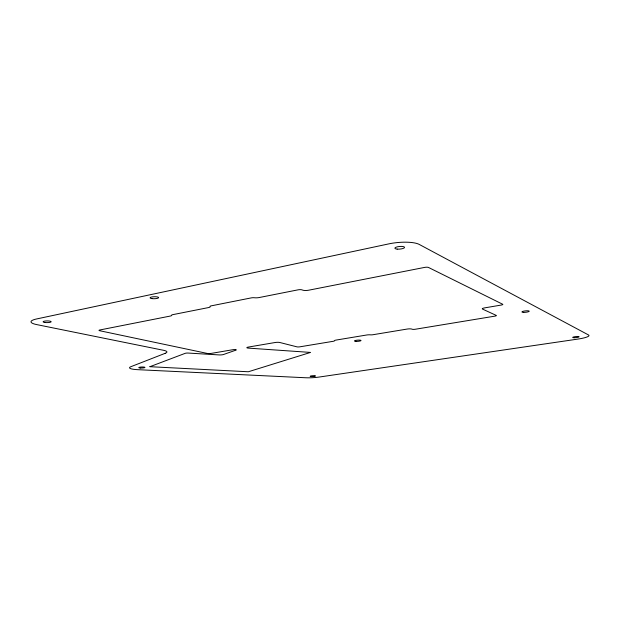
<?xml version="1.0" encoding="UTF-8"?>
<svg xmlns="http://www.w3.org/2000/svg" width="620" height="620" viewBox="0 0 620 620"><rect width="100%" height="100%" fill="white"/><g stroke="black" fill="none" stroke-linecap="round" stroke-linejoin="round"><path stroke-width="0.93" d="M149.908 366.691L248.333 371.76L310.55 352.423L248.38 348.115A3.325 0.612 -2.8 0 1 248.294 347.084L275.094 342.519A3.371 0.635 -3.1 0 1 279.736 342.48L296.918 346.836A2.185 0.403 -3.4 0 0 299.902 346.812L333.289 341.287A2.232 0.419 -3.7 0 0 334.436 340.798A3.348 0.628 -3.8 0 1 336.164 340.062L366.637 335.009A3.41 0.643 -4.1 0 1 370.427 334.839A2.286 0.434 -4.2 0 0 372.946 334.722L407.061 329.073A3.488 0.666 -4.6 0 1 411.672 329.05L412.269 329.259A2.333 0.449 -4.7 0 0 415.33 329.243L494.775 316.161A2.457 0.48 -5.6 0 0 496.264 315.41L482.484 309.07A3.821 0.775 -5.6 0 1 484.739 307.861L501.123 305.079A2.55 0.519 -5.8 0 0 502.68 304.257L428.505 267.46A2.999 0.744 -5.3 0 0 424.568 267.414L308.659 290.207A4.278 1.023 -3.5 0 1 302.847 290.175L301.948 289.858A2.844 0.682 -3.4 0 0 298.05 289.842L259.106 297.553A4.2 0.984 -2.8 0 1 254.433 297.747A2.79 0.651 -2.8 0 0 251.309 297.879L211.156 305.862A2.728 0.62 -2.2 0 0 210.087 306.551A4.092 0.922 -2.2 0 1 208.498 307.574L172.67 314.673A2.666 0.581 -1.8 0 0 171.655 315.239A3.999 0.868 -1.7 0 1 170.143 316.084L99.843 329.972A2.565 0.519 -1 0 0 99.626 330.708L207.685 353.516A2.185 0.395 -2.4 0 0 210.722 353.485L232.903 349.703A2.201 0.403 -2.7 0 1 235.647 349.618A2.201 0.403 -2.7 0 1 236.026 350.099L223.479 354.516A3.24 0.581 -2.6 0 1 219.069 354.919L188.17 353.059A2.201 0.395 -2.2 0 0 185.194 353.33L149.908 366.691M165.238 353.292L130.89 366.691A14.322 2.41 -1.9 0 0 137.725 369.675L305.699 377.758A12.664 1.953 -3.5 0 0 319.122 377.053L577.894 339.086A15.051 2.48 -6 0 0 588.512 334.963L419.221 244.419A22.607 6.123 -5.1 0 0 388.895 243.862L36.565 318.967A18.832 3.945 -0.3 0 0 36.557 324.562L163.633 350.315A15.477 2.821 -1.8 0 1 165.238 353.292M152.024 298.615A4.263 1 -1.4 0 0 158.604 297.67A4.263 1 -1.4 0 0 152.396 296.872A4.263 1 -1.4 0 0 152.024 298.615M45.059 322.501A4.038 0.845 -0.3 0 0 51.166 321.757A4.038 0.845 -0.3 0 0 45.151 321.036A4.038 0.845 -0.3 0 0 45.059 322.501M140.244 368.001A3.069 0.512 -1.8 0 0 144.941 367.435A3.069 0.512 -1.8 0 0 140.438 367.102A3.069 0.512 -1.8 0 0 140.244 368.001M355.965 341.364A3.278 0.605 -4 0 0 361.01 340.543A3.278 0.605 -4 0 0 356.26 340.295A3.278 0.605 -4 0 0 355.965 341.364M523.668 312.387A3.697 0.721 -6 0 0 529.232 311.217A3.697 0.721 -6 0 0 523.784 311.124A3.697 0.721 -6 0 0 523.668 312.387M397.188 249.116A4.859 1.317 -5.1 0 0 404.573 247.411A4.859 1.317 -5.1 0 0 397.428 246.806A4.859 1.317 -5.1 0 0 397.188 249.116M574.314 337.729A3.224 0.527 -6 0 0 579.119 336.769A3.224 0.527 -6 0 0 574.306 336.807A3.224 0.527 -6 0 0 574.314 337.729M311.434 376.565A2.705 0.419 -3.5 0 0 315.503 375.968A2.705 0.419 -3.5 0 0 311.465 375.844A2.705 0.419 -3.5 0 0 311.434 376.565"/></g></svg>
